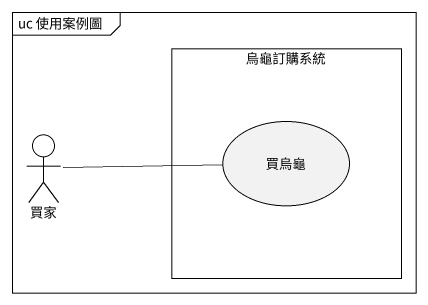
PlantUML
@startuml
mainframe uc 使用案例圖
rectangle 烏龜訂購系統 {
  usecase 買烏龜
}
actor 買家
買家 -right- 買烏龜
@enduml
